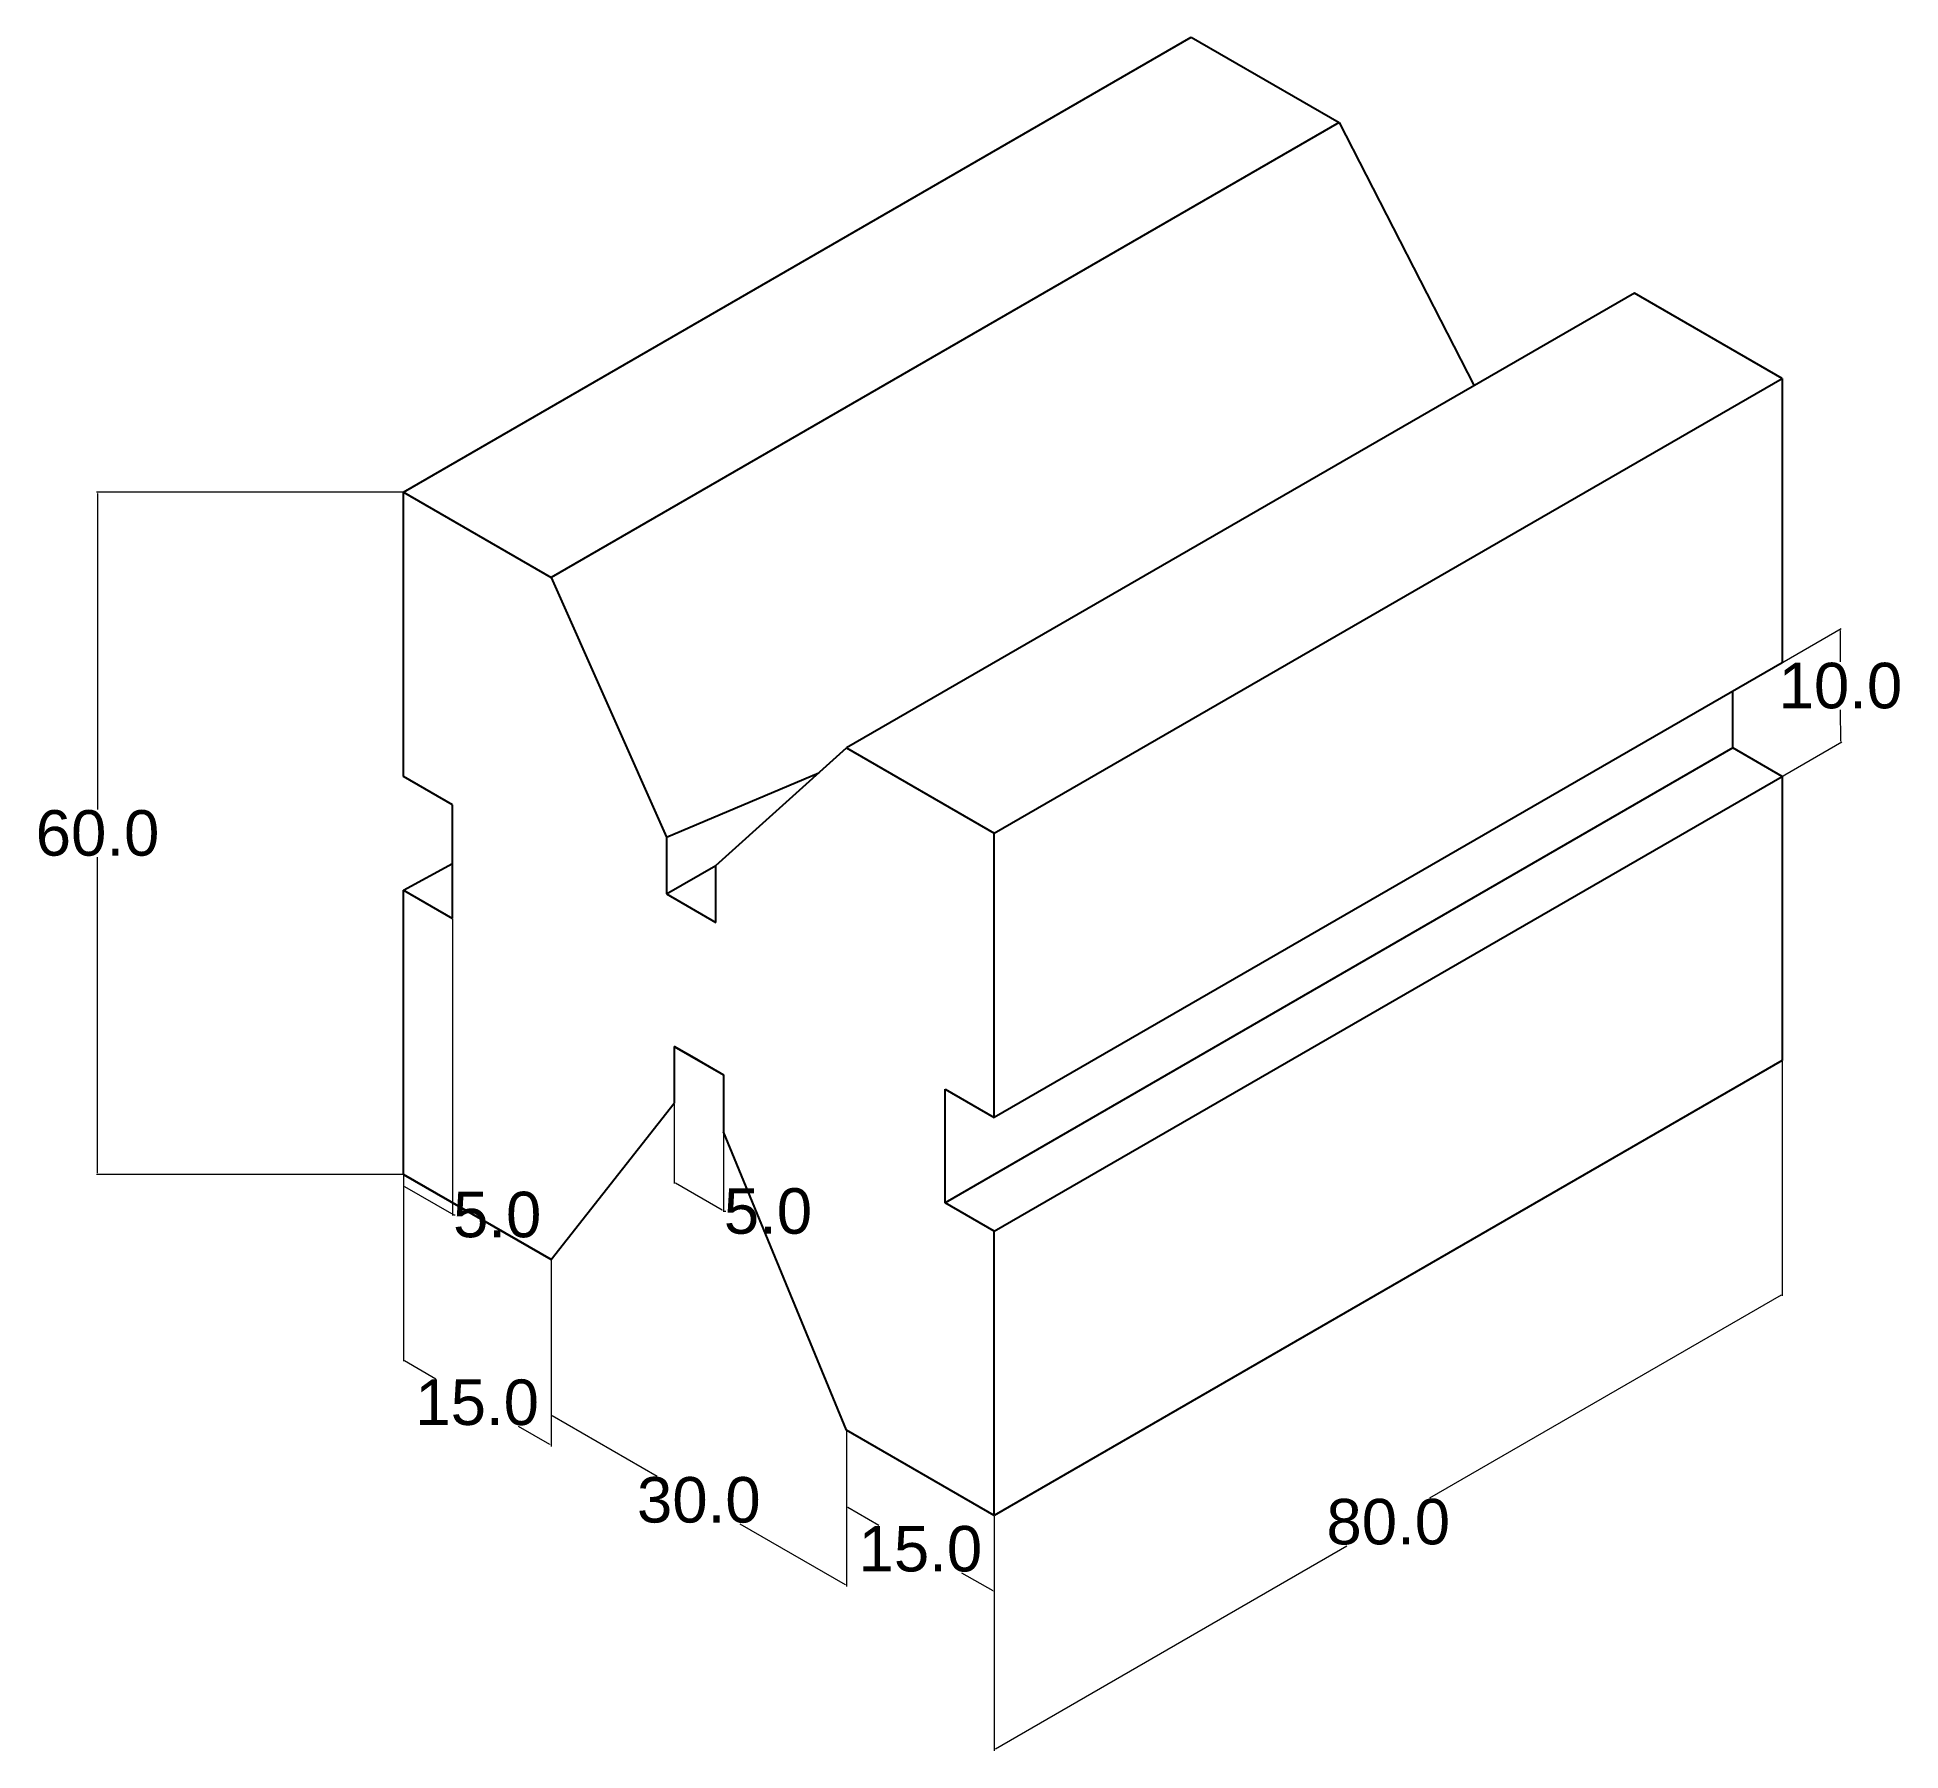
# Model space of a CAD drawing. Header units: millimetres. Extents: x 2623 to 2787, y 615 to 765.
import ezdxf

# ---------------------------------------------------------------- set-up
doc = ezdxf.new("R2010")
doc.units = ezdxf.units.MM
doc.header["$MEASUREMENT"] = 0
doc.layers.add('AM_5', color=3, linetype='Continuous', lineweight=15)
doc.styles.get("Standard").update_dxf_attribs({"font": 'arial.ttf'})
doc.dimstyles.new('AM_ANSI$0', dxfattribs={"dimtxt": 4, "dimasz": 0.12, "dimexe": 0.1, "dimexo": 0.05, "dimgap": 0.06, "dimtad": 0, "dimtih": 1, "dimtoh": 1, "dimdec": 1, "dimzin": 7, "dimdsep": 46, "dimtxsty": 'Standard', "dimcen": 0, "dimclrd": 256, "dimclre": 1, "dimclrt": 2, "dimadec": 0, "dimazin": 2, "dimtp": 0.1, "dimtm": 0.1, "dimtfac": 0.71, "dimtdec": 1, "dimtofl": 0, "dimtmove": 0, "dimatfit": 3, "dimfxl": 1, "dimtolj": 1, "dimtzin": 7, "dimlwd": -1, "dimlwe": -1, "dimarcsym": 1})

# ---------------------------------------------------------------- blocks, each defined once
blk = doc.blocks.new('*D4')
at = {"layer": 'AM_5', "color": 1, "linetype": 'ByBlock', "transparency": 16777216}
for p, q in [((2668.6, 657.86), (2668.6, 644.16)), ((2694.58, 642.86), (2694.58, 629.16))]:
    blk.add_line(p, q, dxfattribs=at)
at = {"layer": 'AM_5', "linetype": 'ByBlock', "transparency": 16777216}
for p, q in [((2668.7, 644.21), (2677.94, 638.88)), ((2694.48, 629.33), (2685.23, 634.67))]:
    blk.add_line(p, q, dxfattribs=at)
at = {"layer": 'AM_5', "transparency": 16777216}
for points in [[(2668.71, 644.23), (2668.69, 644.2), (2668.6, 644.27)], [(2694.49, 629.35), (2694.47, 629.32), (2694.58, 629.27)]]:
    blk.add_solid(points, dxfattribs=at)
at = {"layer": 'Defpoints', "color": 0, "transparency": 16777216}
for p in [(2668.6, 657.92), (2694.58, 642.92), (2694.58, 629.27)]:
    blk.add_point(p, dxfattribs=at)
at = {"layer": 'AM_5', "color": 2, "transparency": 16777216, "insert": (2681.59, 636.77), "char_height": 4, "attachment_point": 5}
blk.add_mtext('\\A1;30.0', dxfattribs=at)
blk = doc.blocks.new('*D5')
at = {"layer": 'AM_5', "color": 1, "linetype": 'ByBlock', "transparency": 16777216}
for p, q in [((2694.58, 642.86), (2694.58, 636.1)), ((2707.57, 635.36), (2707.57, 628.6))]:
    blk.add_line(p, q, dxfattribs=at)
at = {"layer": 'AM_5', "linetype": 'ByBlock', "transparency": 16777216}
for p, q in [((2694.68, 636.16), (2697.43, 634.57)), ((2707.47, 628.78), (2704.72, 630.36))]:
    blk.add_line(p, q, dxfattribs=at)
at = {"layer": 'AM_5', "transparency": 16777216}
for points in [[(2694.69, 636.17), (2694.67, 636.14), (2694.58, 636.22)], [(2707.48, 628.79), (2707.46, 628.76), (2707.57, 628.72)]]:
    blk.add_solid(points, dxfattribs=at)
at = {"layer": 'Defpoints', "color": 0, "transparency": 16777216}
for p in [(2694.58, 642.92), (2707.57, 635.42), (2707.57, 628.72)]:
    blk.add_point(p, dxfattribs=at)
at = {"layer": 'AM_5', "color": 2, "transparency": 16777216, "insert": (2701.07, 632.47), "char_height": 4, "attachment_point": 5}
blk.add_mtext('\\A1;15.0', dxfattribs=at)
blk = doc.blocks.new('*D6')
at = {"layer": 'AM_5', "color": 1, "linetype": 'ByBlock', "transparency": 16777216}
for p, q in [((2655.61, 665.36), (2655.61, 648.98)), ((2668.6, 657.86), (2668.6, 641.48))]:
    blk.add_line(p, q, dxfattribs=at)
at = {"layer": 'AM_5', "linetype": 'ByBlock', "transparency": 16777216}
for p, q in [((2655.71, 649.04), (2658.46, 647.45)), ((2668.49, 641.66), (2665.74, 643.24))]:
    blk.add_line(p, q, dxfattribs=at)
at = {"layer": 'AM_5', "transparency": 16777216}
for points in [[(2655.72, 649.05), (2655.7, 649.02), (2655.61, 649.1)], [(2668.5, 641.67), (2668.48, 641.64), (2668.6, 641.6)]]:
    blk.add_solid(points, dxfattribs=at)
at = {"layer": 'Defpoints', "color": 0, "transparency": 16777216}
for p in [(2655.61, 665.42), (2668.6, 657.92), (2668.6, 641.6)]:
    blk.add_point(p, dxfattribs=at)
at = {"layer": 'AM_5', "color": 2, "transparency": 16777216, "insert": (2662.1, 645.35), "char_height": 4, "attachment_point": 5}
blk.add_mtext('\\A1;15.0', dxfattribs=at)
blk = doc.blocks.new('*D8')
at = {"layer": 'AM_5', "color": 1, "linetype": 'ByBlock', "transparency": 16777216}
for p, q in [((2776.85, 675.36), (2776.85, 654.73)), ((2707.57, 635.36), (2707.57, 614.73))]:
    blk.add_line(p, q, dxfattribs=at)
at = {"layer": 'AM_5', "linetype": 'ByBlock', "transparency": 16777216}
for p, q in [((2776.75, 654.79), (2745.85, 636.95)), ((2707.67, 614.91), (2738.57, 632.74))]:
    blk.add_line(p, q, dxfattribs=at)
at = {"layer": 'AM_5', "transparency": 16777216}
for points in [[(2776.74, 654.8), (2776.76, 654.77), (2776.85, 654.85)], [(2707.66, 614.92), (2707.68, 614.89), (2707.57, 614.85)]]:
    blk.add_solid(points, dxfattribs=at)
at = {"layer": 'Defpoints', "color": 0, "transparency": 16777216}
for p in [(2776.85, 675.42), (2776.85, 654.85), (2707.57, 635.42)]:
    blk.add_point(p, dxfattribs=at)
at = {"layer": 'AM_5', "color": 2, "transparency": 16777216, "insert": (2742.21, 634.85), "char_height": 4, "attachment_point": 5}
blk.add_mtext('\\A1;80.0', dxfattribs=at)
blk = doc.blocks.new('*D9')
at = {"layer": 'AM_5', "color": 1, "linetype": 'ByBlock', "transparency": 16777216}
for p, q in [((2655.56, 725.42), (2628.62, 725.42)), ((2655.56, 665.42), (2628.62, 665.42))]:
    blk.add_line(p, q, dxfattribs=at)
at = {"layer": 'AM_5', "linetype": 'ByBlock', "transparency": 16777216}
for p, q in [((2628.72, 725.3), (2628.72, 697.52)), ((2628.72, 665.54), (2628.72, 693.32))]:
    blk.add_line(p, q, dxfattribs=at)
at = {"layer": 'AM_5', "transparency": 16777216}
for points in [[(2628.7, 725.3), (2628.74, 725.3), (2628.72, 725.42)], [(2628.7, 665.54), (2628.74, 665.54), (2628.72, 665.42)]]:
    blk.add_solid(points, dxfattribs=at)
at = {"layer": 'Defpoints', "color": 0, "transparency": 16777216}
for p in [(2655.61, 725.42), (2628.72, 665.42), (2655.61, 665.42)]:
    blk.add_point(p, dxfattribs=at)
at = {"layer": 'AM_5', "color": 2, "transparency": 16777216, "insert": (2628.72, 695.42), "char_height": 4, "attachment_point": 5}
blk.add_mtext('\\A1;60.0', dxfattribs=at)
blk = doc.blocks.new('*D10')
at = {"layer": 'AM_5', "color": 1, "linetype": 'ByBlock', "transparency": 16777216}
for p, q in [((2655.61, 690.36), (2655.61, 664.3)), ((2659.94, 687.86), (2659.94, 661.8))]:
    blk.add_line(p, q, dxfattribs=at)
at = {"layer": 'AM_5', "linetype": 'ByBlock', "transparency": 16777216}
for p, q in [((2655.71, 664.36), (2659.83, 661.98)), ((2659.94, 661.92), (2660.04, 661.86)), ((2660.04, 661.86), (2660.16, 661.86))]:
    blk.add_line(p, q, dxfattribs=at)
at = {"layer": 'AM_5', "transparency": 16777216}
for points in [[(2655.72, 664.38), (2655.7, 664.34), (2655.61, 664.42)], [(2659.84, 662), (2659.82, 661.96), (2659.94, 661.92)]]:
    blk.add_solid(points, dxfattribs=at)
at = {"layer": 'Defpoints', "color": 0, "transparency": 16777216}
for p in [(2655.61, 690.42), (2659.94, 687.92), (2659.94, 661.92)]:
    blk.add_point(p, dxfattribs=at)
at = {"layer": 'AM_5', "color": 2, "transparency": 16777216, "insert": (2663.86, 661.86), "char_height": 4, "attachment_point": 5}
blk.add_mtext('\\A1;5.0', dxfattribs=at)
blk = doc.blocks.new('*D11')
at = {"layer": 'AM_5', "color": 1, "linetype": 'ByBlock', "transparency": 16777216}
for p, q in [((2679.42, 671.61), (2679.42, 664.62)), ((2683.75, 669.11), (2683.75, 662.12))]:
    blk.add_line(p, q, dxfattribs=at)
at = {"layer": 'AM_5', "linetype": 'ByBlock', "transparency": 16777216}
for p, q in [((2679.53, 664.67), (2683.65, 662.29)), ((2683.75, 662.23), (2683.86, 662.17)), ((2683.86, 662.17), (2683.98, 662.17))]:
    blk.add_line(p, q, dxfattribs=at)
at = {"layer": 'AM_5', "transparency": 16777216}
for points in [[(2679.54, 664.69), (2679.52, 664.66), (2679.42, 664.73)], [(2683.66, 662.31), (2683.64, 662.28), (2683.75, 662.23)]]:
    blk.add_solid(points, dxfattribs=at)
at = {"layer": 'Defpoints', "color": 0, "transparency": 16777216}
for p in [(2679.42, 671.67), (2683.75, 669.17), (2683.75, 662.23)]:
    blk.add_point(p, dxfattribs=at)
at = {"layer": 'AM_5', "color": 2, "transparency": 16777216, "insert": (2687.67, 662.17), "char_height": 4, "attachment_point": 5}
blk.add_mtext('\\A1;5.0', dxfattribs=at)
blk = doc.blocks.new('*D12')
at = {"layer": 'AM_5', "color": 1, "linetype": 'ByBlock', "transparency": 16777216}
for p, q in [((2772.57, 707.95), (2782.04, 713.42)), ((2772.63, 697.98), (2782.1, 703.45))]:
    blk.add_line(p, q, dxfattribs=at)
at = {"layer": 'AM_5', "linetype": 'ByBlock', "transparency": 16777216}
for p, q in [((2781.94, 713.24), (2781.96, 710.48)), ((2782, 703.51), (2781.98, 706.27))]:
    blk.add_line(p, q, dxfattribs=at)
at = {"layer": 'AM_5', "transparency": 16777216}
for points in [[(2781.96, 713.24), (2781.92, 713.24), (2781.94, 713.36)], [(2782.02, 703.51), (2781.98, 703.51), (2782, 703.39)]]:
    blk.add_solid(points, dxfattribs=at)
at = {"layer": 'Defpoints', "color": 0, "transparency": 16777216}
for p in [(2772.52, 707.92), (2782, 703.39), (2772.58, 697.95)]:
    blk.add_point(p, dxfattribs=at)
at = {"layer": 'AM_5', "color": 2, "transparency": 16777216, "insert": (2781.97, 708.38), "char_height": 4, "attachment_point": 5}
blk.add_mtext('\\A1;10.0', dxfattribs=at)

msp = doc.modelspace()

# ---------------------------------------------------------------- linework, layer by layer
for p, q in [((2655.61, 725.42), (2724.89, 765.42)), ((2724.89, 765.42), (2737.88, 757.92)), ((2737.88, 757.92), (2668.6, 717.92)), ((2737.88, 757.92), (2749.75, 734.78)), ((2763.86, 742.92), (2694.58, 702.92)), ((2776.85, 735.42), (2763.86, 742.92)), ((2707.57, 695.42), (2776.85, 735.42)), ((2776.85, 735.42), (2776.85, 710.42)), ((2655.61, 700.42), (2655.61, 725.42)), ((2655.61, 725.42), (2668.6, 717.92)), ((2668.6, 717.92), (2678.76, 695.08)), ((2776.85, 710.42), (2707.57, 670.42)), ((2772.52, 702.92), (2772.52, 707.92)), ((2683.09, 692.58), (2694.58, 702.92)), ((2694.58, 702.92), (2707.57, 695.42)), ((2772.52, 702.92), (2703.24, 662.92)), ((2776.85, 700.42), (2772.52, 702.92)), ((2659.94, 697.92), (2655.61, 700.42)), ((2678.76, 695.08), (2692.14, 700.73)), ((2707.57, 660.42), (2776.85, 700.42)), ((2776.85, 700.42), (2776.85, 675.42)), ((2659.94, 687.92), (2659.94, 697.92)), ((2678.76, 695.08), (2678.76, 690.08)), ((2707.57, 670.42), (2707.57, 695.42)), ((2655.61, 690.42), (2659.94, 692.75)), ((2678.76, 690.08), (2683.09, 692.58)), ((2683.09, 687.58), (2683.09, 692.58)), ((2655.61, 665.42), (2655.61, 690.42)), ((2655.61, 690.42), (2659.94, 687.92)), ((2678.76, 690.08), (2683.09, 687.58)), ((2679.42, 676.67), (2683.75, 674.17)), ((2679.42, 676.67), (2681.59, 675.42)), ((2681.59, 675.42), (2679.42, 676.67)), ((2679.42, 676.67), (2679.42, 671.67)), ((2681.59, 675.42), (2683.75, 674.17)), ((2776.85, 675.42), (2707.57, 635.42)), ((2683.75, 674.17), (2683.75, 669.17)), ((2703.24, 662.92), (2703.24, 672.92)), ((2703.24, 672.92), (2707.57, 670.42)), ((2668.6, 657.92), (2679.42, 671.67)), ((2694.58, 642.92), (2683.75, 669.17)), ((2668.6, 657.92), (2655.61, 665.42)), ((2655.61, 665.42), (2668.6, 657.92)), ((2655.61, 665.42), (2668.6, 657.92)), ((2707.57, 660.42), (2703.24, 662.92)), ((2707.57, 635.42), (2707.57, 660.42)), ((2707.57, 635.42), (2694.58, 642.92))]:
    msp.add_line(p, q)

# ---------------------------------------------------------------- dimensions: what is measured, and where the dimension line sits
at = {"layer": 'AM_5'}
for p1, p2, distance, picture, middle in [((2655.61, 725.42), (2655.61, 665.42), -26.88, '*D9', (2628.72, 695.42)), ((2655.61, 690.42), (2659.94, 687.92), -22.52, '*D10', (2663.86, 661.86)), ((2707.57, 635.42), (2776.85, 675.42), -17.82, '*D8', (2742.21, 634.85)), ((2679.42, 671.67), (2683.75, 669.17), -6.01, '*D11', (2687.67, 662.17)), ((2655.61, 665.42), (2668.6, 657.92), -14.14, '*D6', (2662.1, 645.35))]:
    dim = msp.add_aligned_dim(p1=p1, p2=p2, distance=distance, dimstyle='AM_ANSI$0', dxfattribs=at)
    dim.commit()
    dim.dimension.update_dxf_attribs({"geometry": picture, "text_midpoint": middle})
for p1, p2, distance, picture, middle in [((2772.52, 707.92), (2772.58, 697.95), 9.45, '*D12', (2781.97, 708.38)), ((2668.6, 657.92), (2694.58, 642.92), -11.82, '*D4', (2681.59, 636.77)), ((2694.58, 642.92), (2707.57, 635.42), -5.81, '*D5', (2701.07, 632.47))]:
    dim = msp.add_aligned_dim(p1=p1, p2=p2, distance=distance, dimstyle='AM_ANSI$0', override={"dimpost": ''}, dxfattribs=at)
    dim.commit()
    dim.dimension.update_dxf_attribs({"geometry": picture, "text_midpoint": middle})

doc.saveas('drawing.dxf')
